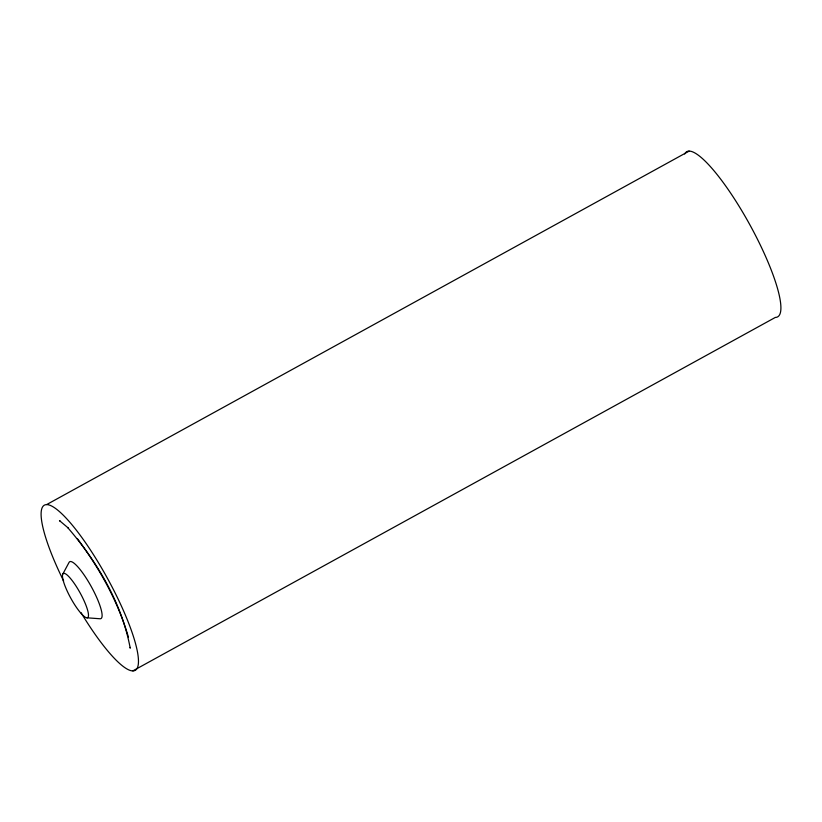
<?xml version="1.0" encoding="UTF-8"?>
<svg xmlns="http://www.w3.org/2000/svg" width="822" height="822" viewBox="0 0 822 822"><rect width="100%" height="100%" fill="white"/><g stroke="black" fill="none" stroke-linecap="round" stroke-linejoin="round"><path stroke-width="1.23" d="M62.78 574.116L69.007 562.505A32.448 6.895 61.2 0 1 91.16 586.394A32.448 6.895 61.2 0 1 100.202 618.771L86.998 617.815A25.194 5.353 61.2 0 1 64.465 584.483A25.194 5.353 61.2 0 1 74.966 584.452A25.194 5.353 61.2 0 1 86.998 617.815M46.659 504.574L689.124 151.125M132.876 670.875L775.341 317.426A94.253 20.026 61.2 0 0 749.078 223.358A94.253 20.026 61.2 0 0 684.726 153.981M60.098 521.097L59.482 520.603L68.205 527.971M67.671 527.549C97.284 561.868 121.872 603.235 130.215 648.188L130.133 647.428M77.34 538.605C99.524 568.321 117.998 601.385 128.407 637.112M63.623 580.938A94.253 20.026 61.2 0 1 61.907 513.853A94.253 20.026 61.2 0 1 137.356 651.384A94.253 20.026 61.2 0 1 80.988 612.585"/></g></svg>
